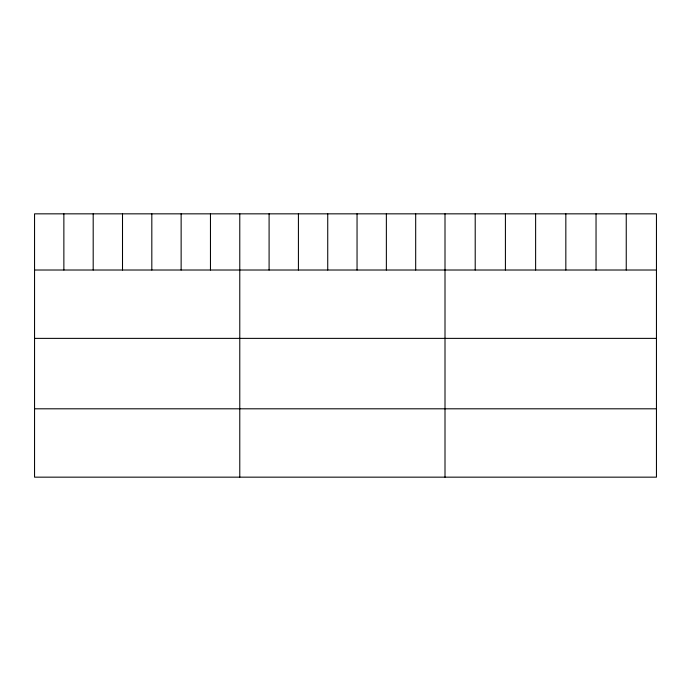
<?xml version="1.0" encoding="UTF-8"?>
<svg xmlns="http://www.w3.org/2000/svg" width="691" height="691" viewBox="0 0 691 691"><rect width="100%" height="100%" fill="white"/><g stroke="black" fill="none" stroke-linecap="round" stroke-linejoin="round"><path stroke-width="1.04" d="M656.45 270.017L656.45 477.161L34.55 477.161L34.55 213.839L656.45 213.839L656.45 270.017L34.55 270.017M34.55 338.374L656.45 338.374M34.55 408.804L656.45 408.804M626.245 213.839L626.245 270.017M596.039 213.839L596.039 270.017M565.834 213.839L565.834 270.017M535.62 213.839L535.62 270.017M505.415 213.839L505.415 270.017M475.209 213.839L475.209 270.017M445.004 213.839L445.004 477.161M415.688 213.839L415.688 270.017M386.364 213.839L386.364 270.017M357.048 213.839L357.048 270.017M327.733 213.839L327.733 270.017M298.417 213.839L298.417 270.017M269.093 213.839L269.093 270.017M239.777 213.839L239.777 477.161M210.461 213.839L210.461 270.017M181.137 213.839L181.137 270.017M151.821 213.839L151.821 270.017M122.506 213.839L122.506 270.017M93.19 213.839L93.19 270.017M63.866 213.839L63.866 270.017"/></g></svg>
